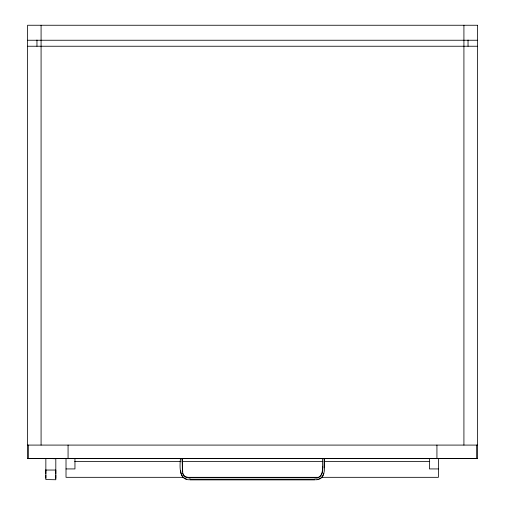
<?xml version="1.0" encoding="UTF-8"?>
<svg xmlns="http://www.w3.org/2000/svg" width="505" height="505" viewBox="0 0 505 505"><rect width="100%" height="100%" fill="white"/><g stroke="black" fill="none" stroke-linecap="round" stroke-linejoin="round"><path stroke-width="0.76" d="M45.848 478.153L45.848 475.098M45.848 473.652L45.848 469.947M55.809 478.317L55.809 474.997M55.809 473.709L55.809 470.048L45.848 470.041M322.442 466.614C323.939 471.954 320.852 479.314 314.634 477.799C325.214 478.652 322.007 465.149 322.43 458.742L324.374 458.742C324.665 466.304 326.381 480.665 314.741 479.75L190.107 479.75C178.694 480.564 179.767 466.26 180.43 458.755L180.626 458.414M323.958 467.92L324.178 458.742M190.107 479.75L314.741 479.75M182.412 471.916L182.179 458.414L182.753 473.172L183.713 475.281L185.158 476.651L190.196 477.995L187.191 477.692M323.825 473.273L322.859 475.899L321.161 477.869L319.192 478.809M317.014 479.295L318.535 479.125M27.586 40.242L477.414 40.242M27.586 46.239L477.414 46.239M27.586 445.088L477.414 445.088M180.165 458.382L149.429 458.433M181.743 458.382L351.998 458.433M27.586 458.433L180.777 458.433M181.743 458.433L477.414 458.433M180.43 458.755L182.374 458.755M74.696 461.583L180.411 461.583M181.989 461.583L322.417 461.583M323.995 461.583L429.711 461.583M66.016 468.93L74.955 468.93L74.955 458.433M438.39 468.93L429.452 468.93L429.452 458.433M183.567 477.326L66.016 477.326L66.016 458.433M186.724 477.326L317.683 477.326M321.628 477.326L438.39 477.326L438.39 458.433M190.208 477.799L314.634 477.799M186.478 477.402L185.051 476.815L183.549 475.394L182.564 473.229M186.818 479.22C182.917 478.412 180.594 474.58 180.708 470.761M476.663 445.088L476.663 458.584M468.04 40.021L468.04 46.239M463.918 25.25L463.918 445.088M436.932 445.088L436.932 458.584M68.068 445.088L68.068 458.584M55.809 477.799L55.809 458.742L45.848 458.414L45.848 479.554L55.809 479.75L55.809 478.027M41.082 25.25L41.082 445.088M36.96 40.021L36.96 46.239M28.337 445.088L28.337 458.584M477.414 25.25L27.586 25.25L27.586 458.584L477.414 458.584L477.414 25.25"/></g></svg>
